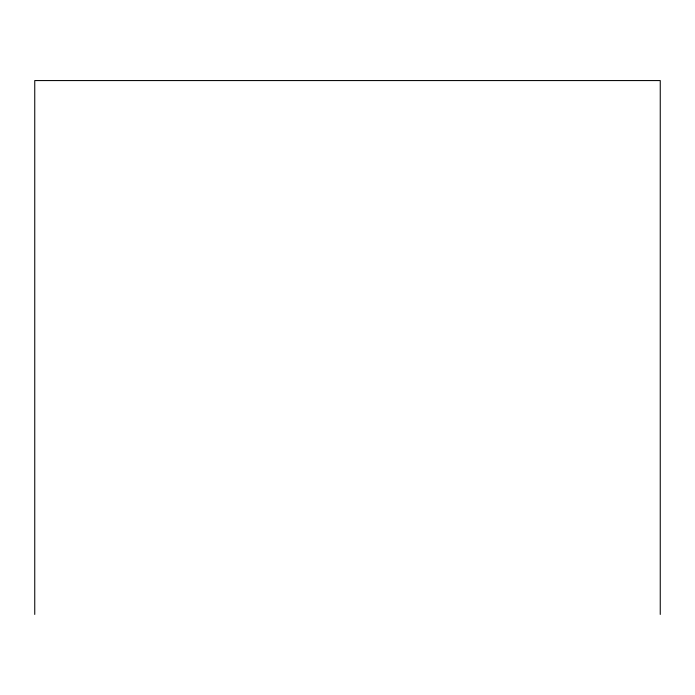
<?xml version="1.0" encoding="UTF-8"?>
<svg xmlns="http://www.w3.org/2000/svg" width="695" height="695" viewBox="0 0 695 695"><rect width="100%" height="100%" fill="white"/><g stroke="black" fill="none" stroke-linecap="round" stroke-linejoin="round"><path stroke-width="1.04" d="M660.25 614.432L660.25 80.568L34.75 80.568L34.75 614.432"/></g></svg>
